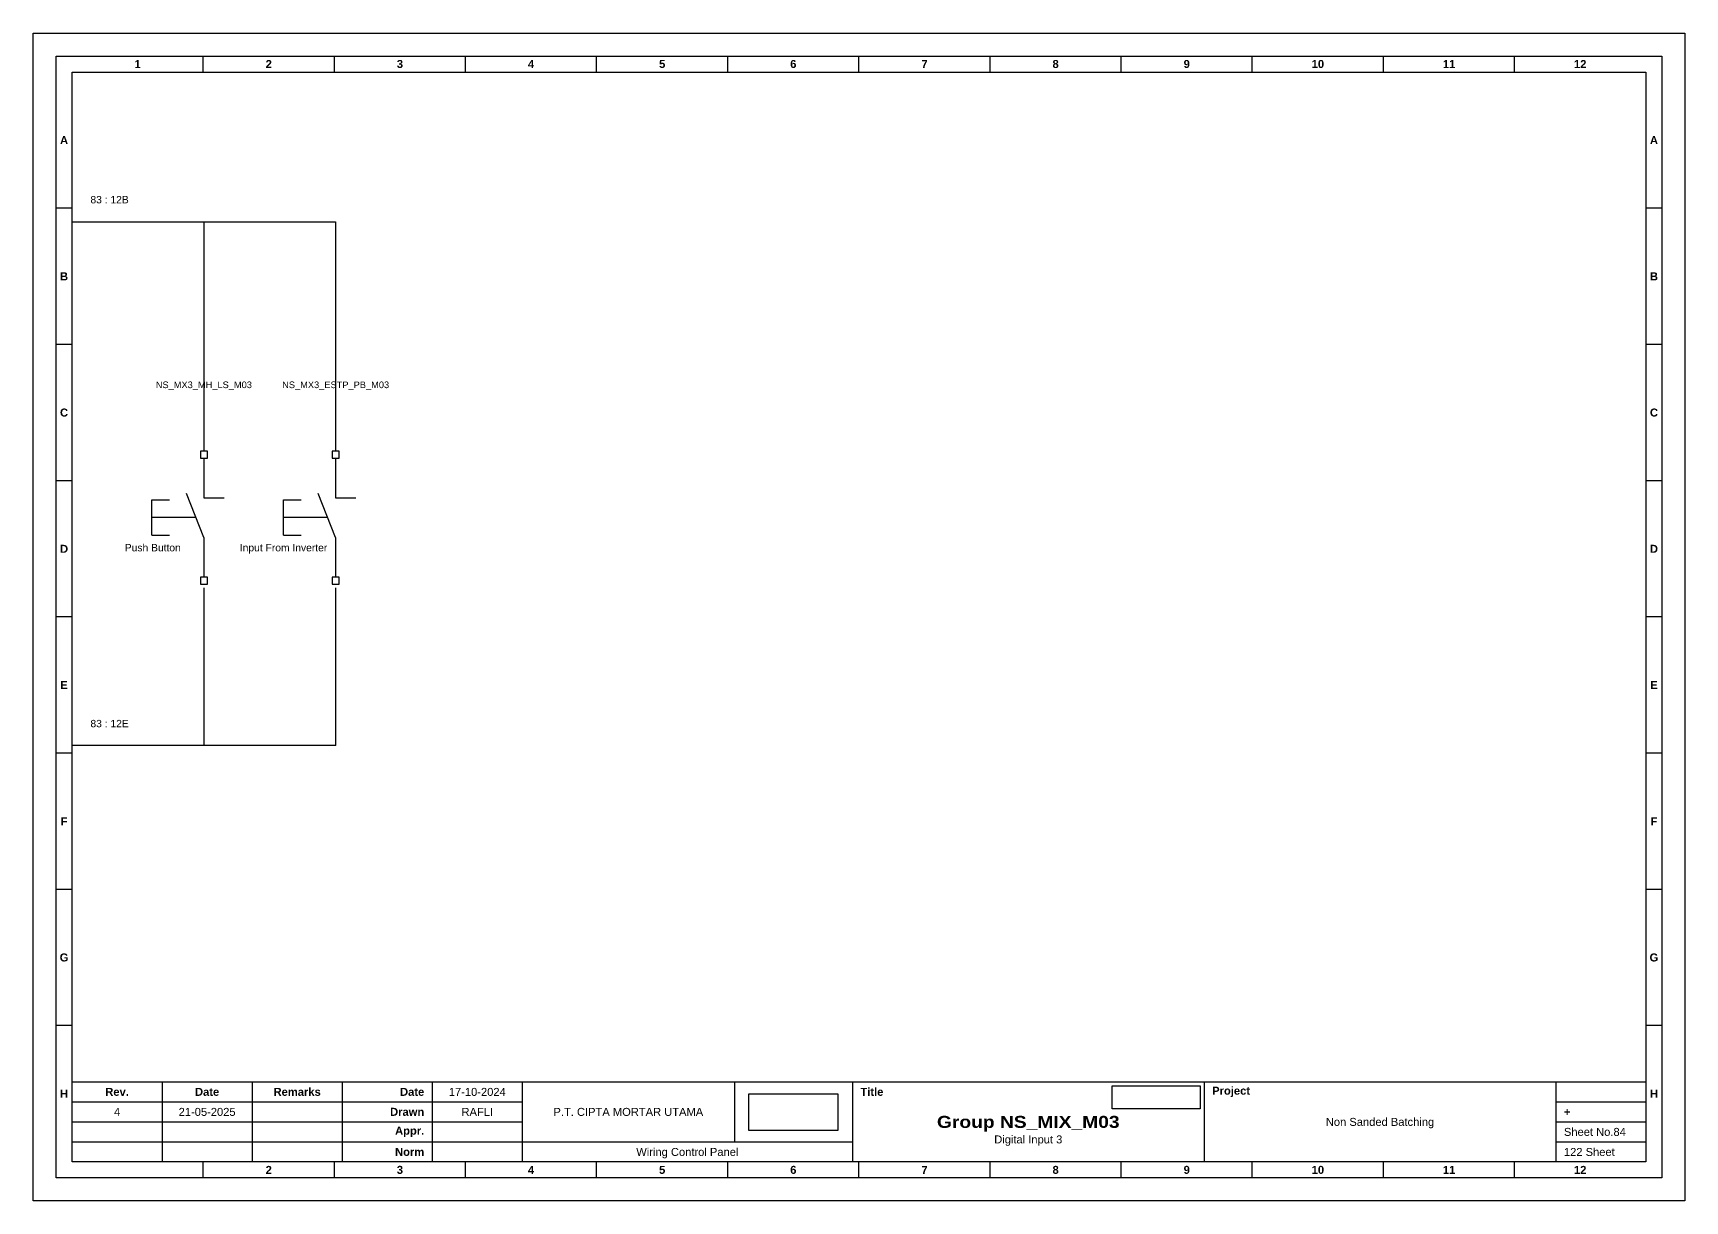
# Model space of a CAD drawing. Header units: centimetres. Extents: x 960 to 2473, y 652 to 2370.
# Drawn here: x 1892.6 to 2162, y 1602.8 to 1793.2 of the extents above; entities that cross this region are included whole.
import ezdxf
from ezdxf.enums import TextEntityAlignment as Align

# ---------------------------------------------------------------- set-up
doc = ezdxf.new("R2010")
doc.units = ezdxf.units.CM
doc.header["$MEASUREMENT"] = 0
doc.styles.add('Bold', font='ariblk.ttf', dxfattribs={"height": 25.4})
doc.styles.get("Standard").update_dxf_attribs({"font": 'arial.ttf'})
picture_1 = doc.add_image_def('image1.png', size_in_pixel=(2048, 847))
picture_2 = doc.add_image_def('image2.png', size_in_pixel=(2092, 542))

# ---------------------------------------------------------------- blocks, each defined once
blk = doc.blocks.new('KOP MU PROJECT')
at = {"color": 6, "ltscale": 50}
for p, q in [((27.74, 184.05), (27.74, 186.66)), ((49.13, 184.05), (49.13, 186.66)), ((70.51, 184.05), (70.51, 186.66)), ((91.89, 184.05), (91.89, 186.66)), ((113.27, 184.05), (113.27, 186.66)), ((134.66, 184.05), (134.66, 186.66)), ((156.04, 184.05), (156.04, 186.66)), ((177.42, 184.05), (177.42, 186.66)), ((198.8, 184.05), (198.8, 186.66)), ((220.19, 184.05), (220.19, 186.66)), ((241.57, 184.05), (241.57, 186.66)), ((6.36, 161.84), (3.75, 161.84)), ((265.59, 161.84), (262.98, 161.84)), ((6.36, 139.63), (3.75, 139.63)), ((265.59, 139.63), (262.98, 139.63)), ((6.36, 117.42), (3.75, 117.42)), ((265.59, 117.42), (262.98, 117.42)), ((6.36, 95.22), (3.75, 95.22)), ((265.59, 95.22), (262.98, 95.22)), ((6.36, 73.01), (3.75, 73.01)), ((265.59, 73.01), (262.98, 73.01)), ((6.36, 50.8), (3.75, 50.8)), ((265.59, 50.8), (262.98, 50.8)), ((6.36, 28.59), (3.75, 28.59)), ((265.59, 28.59), (262.98, 28.59)), ((27.74, 3.75), (27.74, 6.36)), ((49.13, 3.75), (49.13, 6.36)), ((70.51, 3.75), (70.51, 6.36)), ((91.89, 3.75), (91.89, 6.36)), ((113.27, 3.75), (113.27, 6.36)), ((134.66, 3.75), (134.66, 6.36)), ((156.04, 3.75), (156.04, 6.36)), ((177.42, 3.75), (177.42, 6.36)), ((198.8, 3.75), (198.8, 6.36)), ((220.19, 3.75), (220.19, 6.36)), ((241.57, 3.75), (241.57, 6.36))]:
    blk.add_line(p, q, dxfattribs=at)
at = {"ltscale": 50}
for p, q in [((6.36, 19.41), (262.98, 19.41)), ((21.04, 19.41), (21.04, 6.36)), ((35.72, 19.41), (35.72, 6.36)), ((50.41, 19.41), (50.41, 6.36)), ((65.09, 19.41), (65.09, 6.36)), ((79.77, 19.41), (79.77, 6.36)), ((114.35, 19.41), (114.35, 9.62)), ((133.6, 19.41), (133.6, 6.36)), ((190.95, 19.41), (190.95, 6.36)), ((248.3, 19.41), (248.3, 6.36)), ((6.36, 16.15), (79.77, 16.15)), ((248.3, 16.15), (262.98, 16.15)), ((6.36, 12.89), (79.77, 12.89)), ((248.3, 12.89), (262.98, 12.89)), ((6.36, 9.62), (133.6, 9.62)), ((248.3, 9.62), (262.98, 9.62))]:
    blk.add_line(p, q, dxfattribs=at)
at = {"color": 1, "ltscale": 50}
blk.add_lwpolyline([(269.34, 0), (0, 0), (0, 190.41), (269.34, 190.41)], close=True, dxfattribs=at)
at = {"color": 6, "ltscale": 50}
for points in [[(265.59, 3.75), (3.75, 3.75), (3.75, 186.66), (265.59, 186.66)], [(262.98, 6.36), (6.36, 6.36), (6.36, 184.05), (262.98, 184.05)]]:
    blk.add_lwpolyline(points, close=True, dxfattribs=at)
at = {"ltscale": 50, "char_height": 1.305, "attachment_point": 4}
for s, width, heights, insert in [('\\pxqc;{\\fArial|b1|i0|c0|p34;1}', 21.3825, [2.51], (6.36, 185.36)), ('\\pxqc;{\\fArial|b1|i0|c0|p34;2}', 21.3825, [2.51], (27.74, 185.36)), ('\\pxqc;{\\fArial|b1|i0|c0|p34;3}', 21.3825, [2.51], (49.13, 185.36)), ('\\pxqc;{\\fArial|b1|i0|c0|p34;4}', 21.3825, [2.51], (70.51, 185.36)), ('\\pxqc;{\\fArial|b1|i0|c0|p34;5}', 21.3825, [2.51], (91.89, 185.36)), ('\\pxqc;{\\fArial|b1|i0|c0|p34;6}', 21.3825, [2.51], (113.27, 185.36)), ('\\pxqc;{\\fArial|b1|i0|c0|p34;7}', 21.3825, [2.51], (134.66, 185.36)), ('\\pxqc;{\\fArial|b1|i0|c0|p34;8}', 21.3825, [2.51], (156.04, 185.36)), ('\\pxqc;{\\fArial|b1|i0|c0|p34;9}', 21.3825, [2.51], (177.42, 185.36)), ('\\pxqc;{\\fArial|b1|i0|c0|p34;10}', 21.3825, [2.51], (198.8, 185.36)), ('\\pxqc;{\\fArial|b1|i0|c0|p34;11}', 21.3825, [2.51], (220.19, 185.36)), ('\\pxqc;{\\fArial|b1|i0|c0|p34;12}', 21.3825, [2.51], (241.57, 185.36)), ('\\pxqc;{\\fArial|b1|i0|c0|p34;A}', 2.61, [2.51], (3.75, 172.95)), ('\\pxqc;{\\fArial|b1|i0|c0|p34;A}', 2.61, [2.51], (262.98, 172.95)), ('\\pxqc;{\\fArial|b1|i0|c0|p34;B}', 2.61, [2.51], (3.75, 150.74)), ('\\pxqc;{\\fArial|b1|i0|c0|p34;B}', 2.61, [2.51], (262.98, 150.74)), ('\\pxqc;{\\fArial|b1|i0|c0|p34;C}', 2.61, [2.51], (3.75, 128.53)), ('\\pxqc;{\\fArial|b1|i0|c0|p34;C}', 2.61, [2.51], (262.98, 128.53)), ('\\pxqc;{\\fArial|b1|i0|c0|p34;D}', 2.61, [2.51], (3.75, 106.32)), ('\\pxqc;{\\fArial|b1|i0|c0|p34;D}', 2.61, [2.51], (262.98, 106.32)), ('\\pxqc;{\\fArial|b1|i0|c0|p34;E}', 2.61, [2.51], (3.75, 84.11)), ('\\pxqc;{\\fArial|b1|i0|c0|p34;E}', 2.61, [2.51], (262.98, 84.11)), ('\\pxqc;{\\fArial|b1|i0|c0|p34;F}', 2.61, [2.51], (3.75, 61.9)), ('\\pxqc;{\\fArial|b1|i0|c0|p34;F}', 2.61, [2.51], (262.98, 61.9)), ('\\pxqc;{\\fArial|b1|i0|c0|p34;G}', 2.61, [2.51], (3.75, 39.69)), ('\\pxqc;{\\fArial|b1|i0|c0|p34;G}', 2.61, [2.51], (262.98, 39.69)), ('\\pxqc;{\\fArial|b1|i0|c0|p34;H}', 2.61, [2.51], (3.75, 17.47)), ('\\pxqc;{\\fArial|b1|i0|c0|p34;Rev.}', 14.6811, [2.88], (6.36, 17.78)), ('\\pxqc;{\\fArial|b1|i0|c0|p34;Date}', 14.6811, [2.88], (21.04, 17.78)), ('\\pxqc;{\\fArial|b1|i0|c0|p34;Remarks}', 14.6811, [2.88], (35.72, 17.78)), ('\\pxqr;{\\fArial|b1|i0|c0|p34;Date}', 13.3761, [2.88], (50.41, 17.78)), ('\\pxql;{\\fArial|b1|i0|c0|p34;Title}', 50.2419, [2.88], (134.9, 17.78)), ('\\pxql;{\\fArial|b1|i0|c0|p34;Project}', 50.2419, [2.88], (192.25, 17.78)), ('\\pxqc;{\\fArial|b1|i0|c0|p34;H}', 2.61, [2.51], (262.98, 17.47)), ('\\pxqr;{\\fArial|b1|i0|c0|p34;Drawn}', 13.3761, [2.88], (50.41, 14.52)), ('\\pxql;{\\fArial|b1|i0|c0|p34;+}', 14.6811, [2.88], (249.61, 14.52)), ('\\pxqr;{\\fArial|b1|i0|c0|p34;Appr.}', 13.3761, [2.88], (50.41, 11.26)), ('\\pxqr;{\\fArial|b1|i0|c0|p34;Norm}', 13.3761, [2.88], (50.41, 7.99)), ('\\pxqc;{\\fArial|b1|i0|c0|p34;2}', 21.3825, [2.51], (27.74, 5.06)), ('\\pxqc;{\\fArial|b1|i0|c0|p34;3}', 21.3825, [2.51], (49.13, 5.06)), ('\\pxqc;{\\fArial|b1|i0|c0|p34;4}', 21.3825, [2.51], (70.51, 5.06)), ('\\pxqc;{\\fArial|b1|i0|c0|p34;5}', 21.3825, [2.51], (91.89, 5.06)), ('\\pxqc;{\\fArial|b1|i0|c0|p34;6}', 21.3825, [2.51], (113.27, 5.06)), ('\\pxqc;{\\fArial|b1|i0|c0|p34;7}', 21.3825, [2.51], (134.66, 5.06)), ('\\pxqc;{\\fArial|b1|i0|c0|p34;8}', 21.3825, [2.51], (156.04, 5.06)), ('\\pxqc;{\\fArial|b1|i0|c0|p34;9}', 21.3825, [2.51], (177.42, 5.06)), ('\\pxqc;{\\fArial|b1|i0|c0|p34;10}', 21.3825, [2.51], (198.8, 5.06)), ('\\pxqc;{\\fArial|b1|i0|c0|p34;11}', 21.3825, [2.51], (220.19, 5.06)), ('\\pxqc;{\\fArial|b1|i0|c0|p34;12}', 21.3825, [2.51], (241.57, 5.06))]:
    blk.add_mtext_dynamic_manual_height_columns(s, width=width, gutter_width=0.0326, heights=heights, dxfattribs=dict(at, insert=insert))
at = {"ltscale": 50}
for tag, p in [('DATECREATED', (72.43, 17.78)), ('REV', (13.7, 14.52)), ('REVDATE', (28.38, 14.52)), ('REMARKS', (43.06, 14.52)), ('DRAWN', (72.43, 14.52)), ('COMPANY', (97.06, 14.52)), ('PROJECT', (219.62, 12.89)), ('APPR', (72.43, 11.26)), ('NORM', (72.43, 7.99)), ('DRAWINGCATEGORY', (106.68, 7.99)), ('DESCRIPTION', (162.27, 10.03))]:
    blk.add_attdef(tag, text='', height=1.3, dxfattribs=at).set_placement(p, align=Align.MIDDLE_CENTER)
at = {"ltscale": 50, "style": 'Bold'}
blk.add_attdef('TITLE', text='', height=1.96, dxfattribs=at).set_placement((162.27, 12.89), align=Align.MIDDLE_CENTER)
at = {"ltscale": 50}
for tag, p in [('SHEETNUMBER', (249.61, 11.26)), ('TOTALSHEET', (249.61, 7.99))]:
    blk.add_attdef(tag, text='', height=1.3, dxfattribs=at).set_placement(p, align=Align.MIDDLE_LEFT)
image = blk.add_image(picture_1, insert=(116.72, 11.48), size_in_units=(14.5, 6), dxfattribs=at)
image.dxf.flags = 15
image = blk.add_image(picture_2, insert=(175.94, 15.04), size_in_units=(14.36, 3.72), dxfattribs=at)
image.dxf.flags = 15

msp = doc.modelspace()

# ---------------------------------------------------------------- linework, layer by layer
at = {"color": 146, "ltscale": 50, "true_color": 0x105689}
for p, q in [((1898.98, 1762.42), (1920.47, 1762.42)), ((1920.47, 1762.42), (1920.47, 1725.03)), ((1920.47, 1762.42), (1941.96, 1762.42)), ((1941.96, 1762.42), (1941.96, 1725.03)), ((1920.47, 1702.73), (1920.47, 1677)), ((1941.96, 1702.73), (1941.96, 1677)), ((1942, 1677), (1898.98, 1677))]:
    msp.add_line(p, q, dxfattribs=at)
at = {"ltscale": 50}
for p, q in [((1920.47, 1723.88), (1920.47, 1717.42)), ((1941.96, 1723.88), (1941.96, 1717.42)), ((1920.47, 1710.96), (1920.47, 1704.49)), ((1941.96, 1710.96), (1941.96, 1704.49))]:
    msp.add_line(p, q, dxfattribs=at)
at = {"ltscale": 500}
for p, q in [((1911.98, 1711.31), (1911.98, 1717.07)), ((1911.98, 1717.07), (1914.86, 1717.07)), ((1920.47, 1710.96), (1917.62, 1718.09)), ((1920.47, 1717.42), (1923.78, 1717.42)), ((1933.47, 1711.31), (1933.47, 1717.07)), ((1933.47, 1717.07), (1936.35, 1717.07)), ((1941.96, 1710.96), (1939.11, 1718.09)), ((1941.96, 1717.42), (1945.27, 1717.42)), ((1919.18, 1714.19), (1911.98, 1714.19)), ((1940.67, 1714.19), (1933.47, 1714.19)), ((1911.98, 1711.31), (1914.86, 1711.31)), ((1933.47, 1711.31), (1936.35, 1711.31))]:
    msp.add_line(p, q, dxfattribs=at)
for points in [[(1919.9, 1723.88), (1921.05, 1723.88), (1921.05, 1725.03), (1919.9, 1725.03)], [(1941.39, 1723.88), (1942.54, 1723.88), (1942.54, 1725.03), (1941.39, 1725.03)], [(1919.9, 1703.34), (1921.05, 1703.34), (1921.05, 1704.49), (1919.9, 1704.49)], [(1941.39, 1703.34), (1942.54, 1703.34), (1942.54, 1704.49), (1941.39, 1704.49)]]:
    msp.add_lwpolyline(points, close=True, dxfattribs=at)

# ---------------------------------------------------------------- block references
msp.add_blockref('KOP MU PROJECT', (1892.62, 1602.77)).add_auto_attribs({'DESCRIPTION': 'Digital Input 3', 'TITLE': 'Group NS_MIX_M03', 'PROJECT': 'Non Sanded Batching', 'COMPANY': 'P.T. CIPTA MORTAR UTAMA', 'DRAWINGCATEGORY': 'Wiring Control Panel', 'DRAWN': 'RAFLI', 'DATECREATED': '17-10-2024', 'REVDATE': '21-05-2025', 'REV': '4', 'SHEETNUMBER': 'Sheet No.84', 'TOTALSHEET': '122 Sheet'})

# ---------------------------------------------------------------- texts
for s, p in [('83 : 12B', (1901.98, 1766.62)), ('83 : 12E', (1901.98, 1681.2))]:
    msp.add_text(s, height=1.2, dxfattribs=at).set_placement(p, align=Align.TOP_LEFT)
at = {"ltscale": 50}
for s, p in [('NS_MX3_MH_LS_M03', (1920.47, 1735.83)), ('NS_MX3_ESTP_PB_M03', (1941.96, 1735.83))]:
    msp.add_text(s, height=1.08, dxfattribs=at).set_placement(p, align=Align.MIDDLE_CENTER)
for s, p in [('Push Button', (1916.71, 1708.32)), ('Input From Inverter', (1940.59, 1708.32))]:
    msp.add_text(s, height=1.2, dxfattribs=at).set_placement(p, align=Align.BOTTOM_RIGHT)

doc.saveas('drawing.dxf')
